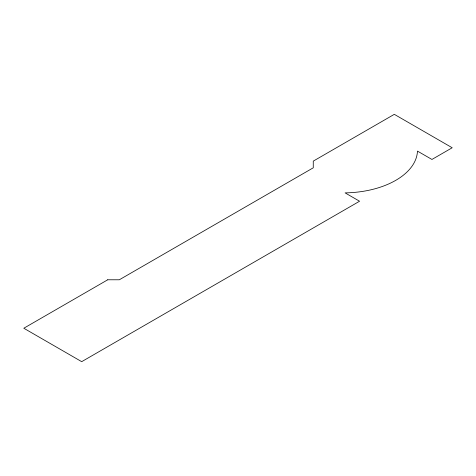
<?xml version="1.0" encoding="UTF-8"?>
<svg xmlns="http://www.w3.org/2000/svg" width="476" height="476" viewBox="0 0 476 476"><rect width="100%" height="100%" fill="white"/><g stroke="black" fill="none" stroke-linecap="round" stroke-linejoin="round"><path stroke-width="0.71" d="M107.743 279.781L23.8 328.244L81.694 361.665L359.57 201.235L345.1 192.875A74.197 42.834 0 0 0 417.464 151.1L431.94 159.454L452.2 147.756L394.307 114.335L313.262 161.126L313.262 167.808L119.321 279.781L107.743 279.781"/></g></svg>
